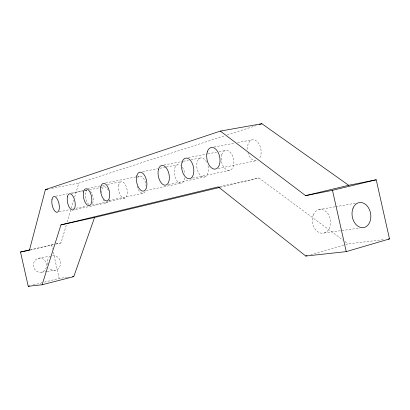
<?xml version="1.0" encoding="UTF-8"?>
<svg xmlns="http://www.w3.org/2000/svg" width="410" height="410" viewBox="0 0 410 410"><rect width="100%" height="100%" fill="white"/><g stroke="black" fill="none" stroke-linecap="round" stroke-linejoin="round"><path stroke-width="0.31" stroke-dasharray="2.05 1.54" d="M56.052 244.068L61.008 242.915L66.461 224.598M67.189 222.159L73.733 200.183M74.64 197.133L78.823 183.091L224.793 135.751M227.222 134.967L256.419 125.496M310.688 254.625L344.989 244.755M345.599 244.575L348.049 243.873L384.477 239.522M33.184 285.011L41.846 282.797M44.321 282.167L59.168 278.369L66.784 277.462M220.354 187.267L258.961 177.996L342.904 240.065M30.448 249.71L55.355 244.047M30.032 250.115L53.572 244.642M219.54 186.601L258.961 177.996M75.532 209.479L107.471 202.694M108.942 200.48L143.233 193.238M59.189 211.842L69.782 209.597M72.273 209.069L73.518 208.808M76.014 208.28L86.602 206.035M91.901 205.087L124.712 198.132M146.221 190.517L181.604 183.091M192.428 178.119L229.759 170.36M168.361 184.577L204.682 176.992M218.171 168.495L256.542 160.643A10.65 6.709 79.5 0 1 247.937 152.628M55.663 196.205L67.527 193.817M70.648 193.192L84.388 190.43M85.013 190.307L86.889 189.927M71.878 193.3L84.434 190.773M85.065 190.645L88.832 189.891M89.457 189.763L103.899 186.857M105.642 182.937L136.899 176.725M137.524 176.597L139.4 176.228M87.499 188.436L101.772 185.581M102.392 185.458L104.878 184.961M107.358 184.464L121.017 181.732M55.98 243.919L61.008 242.915M51.588 188.41L78.823 183.091M142.618 171.657L157.563 168.725M160.054 168.238L165.66 167.142M166.281 167.019L177.489 164.82M163.959 165.04L182.809 161.381M183.434 161.258L188.462 160.279M190.973 159.792L200.398 157.958M188.462 157.594L207.188 153.991M207.814 153.868L216.552 152.187M219.048 151.705L225.29 150.506M213.989 147.016L234.484 143.162M237.59 142.577L251.873 139.887M38.432 258.249L52.239 255.845A7.39 6.76 82.6 0 1 60.337 265.27A7.39 6.76 82.6 0 1 48.969 268.063M318.903 209.607L335.083 206.794M335.703 206.686L355.613 203.227M41.579 272.189L46.637 271.487M47.268 271.399L55.493 270.252M324.166 233.018L359.893 228.052M67.419 277.385L69.326 277.155M344.964 241.587L348.049 243.873M51.588 244.801L52.567 249.152M53.269 252.258L59.168 278.369M208.034 165.927A9.763 5.643 78.9 0 1 202.366 176.792A9.763 5.643 78.9 0 1 197.333 161.494A9.763 5.643 78.9 0 1 207.045 162.929M184.905 177.884A9.374 5.202 78.7 0 1 178.627 182.409A9.374 5.202 78.7 0 1 174.235 170.442A9.374 5.202 78.7 0 1 180.277 165.297M182.296 167.224A9.374 5.202 78.7 0 1 184.92 174.358M145.166 191.516A8.723 4.51 78.4 0 1 137.135 186.494M137.499 178.007A8.723 4.51 78.4 0 1 142.47 177.217A8.723 4.51 78.4 0 1 146.052 185.761M109.634 199.649A8.123 3.91 78.2 0 1 104.637 201.489M104.289 201.09A8.123 3.91 78.2 0 1 103.33 199.624M101.552 192.741A8.123 3.91 78.2 0 1 104.043 186.822A8.123 3.91 78.2 0 1 108.706 191.198M247.425 149.373A10.65 6.709 79.5 0 1 256.378 140.902A10.65 6.709 79.5 0 1 259.489 158.368M88.975 204.564A7.851 3.654 78.2 0 1 85.552 197.451A7.851 3.654 78.2 0 1 86.664 190.337M90.513 191.301A7.851 3.654 78.2 0 1 93.111 198.466A7.851 3.654 78.2 0 1 91.825 204.605M47.263 264.665A7.39 6.76 82.6 0 1 49.159 257.603M221.841 154.498A10.183 6.14 79.1 0 0 228.144 170.432A10.183 6.14 79.1 0 0 232.762 156.323A10.183 6.14 79.1 0 0 221.841 154.498M118.741 184.879A8.41 4.192 78.3 0 0 123.6 198.132A8.41 4.192 78.3 0 0 126.347 186.76A8.41 4.192 78.3 0 0 118.741 184.879M34.312 261.426A7.154 6.596 82.9 0 0 39.862 272.368A7.154 6.596 82.9 0 0 45.756 261.882A7.154 6.596 82.9 0 0 34.312 261.426M313.363 214.758A12.008 9.081 80.2 0 0 321.799 233.239A12.008 9.081 80.2 0 0 329.256 215.988A12.008 9.081 80.2 0 0 313.363 214.758"/><path stroke-width="0.61" d="M42.087 284.771L60.946 224.895L218.289 186.873L305.788 256.035L346.24 251.627L389.5 238.922L376.226 179.78L348.679 185.294L261.893 123.723L220.354 131.087L45.402 189.62L29.417 250.259L20.5 252.022L28.239 286.277L42.087 284.771L73.769 276.627L94.566 217.479L219.729 187.416M259.458 124.512L261.893 123.723M305.788 256.035L307.013 255.686M28.239 286.277L29.474 285.96M220.354 131.087L305.619 195.637L332.474 190.327L376.226 179.78M305.619 195.637L348.679 185.294M20.5 252.022L29.828 249.854M60.946 224.895L94.566 217.479M45.402 189.62L47.878 189.138M72.498 276.776L73.769 276.627M388.244 239.071L389.5 238.922M332.474 190.327L346.24 251.627M100.834 186.765A8.943 4.305 78.3 0 0 105.929 200.869A8.943 4.305 78.3 0 0 108.66 188.805A8.943 4.305 78.3 0 0 100.834 186.765M136.791 175.91A9.625 4.987 78.5 0 0 142.419 191.05A9.625 4.987 78.5 0 0 145.786 177.955A9.625 4.987 78.5 0 0 136.791 175.91M83.512 191.993A8.615 3.997 78.2 0 0 88.365 205.594A8.615 3.997 78.2 0 0 90.81 194.022A8.615 3.997 78.2 0 0 83.512 191.993M158.47 169.366A10.04 5.417 78.7 0 0 164.425 185.13A10.04 5.417 78.7 0 0 168.202 171.4A10.04 5.417 78.7 0 0 158.47 169.366M67.409 196.851A8.313 3.721 78.1 0 0 72.032 209.987A8.313 3.721 78.1 0 0 74.23 198.865A8.313 3.721 78.1 0 0 67.409 196.851M182.066 162.247A10.486 5.914 78.9 0 0 188.39 178.683A10.486 5.914 78.9 0 0 192.638 164.261A10.486 5.914 78.9 0 0 182.066 162.247M51.978 199.511A8.031 3.47 78.1 0 0 56.395 212.206A8.031 3.47 78.1 0 0 58.363 201.489A8.031 3.47 78.1 0 0 51.978 199.511M207.275 151.915A10.978 6.473 79.3 0 0 213.999 169.079A10.978 6.473 79.3 0 0 218.796 153.852A10.978 6.473 79.3 0 0 207.275 151.915M353.071 208.106A12.7 9.302 80 0 0 361.856 227.668A12.7 9.302 80 0 0 369.374 209.474A12.7 9.302 80 0 0 353.071 208.106"/></g></svg>
